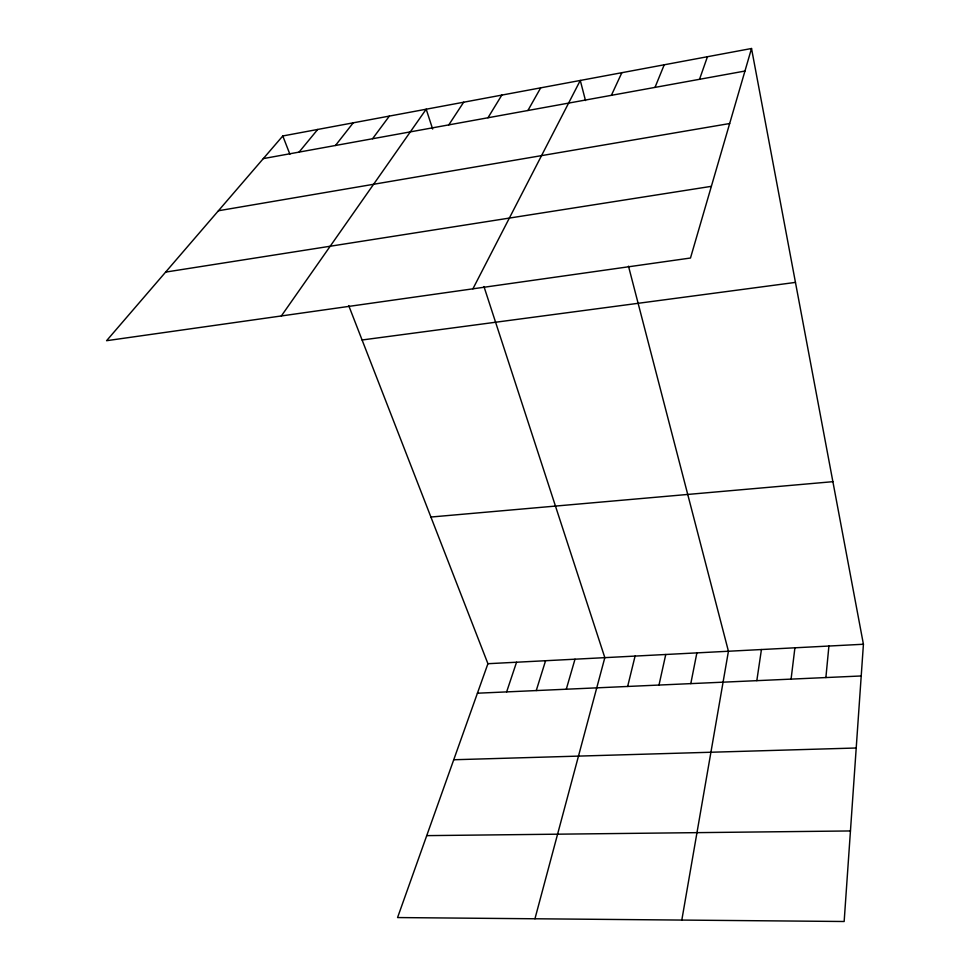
<?xml version="1.0" encoding="UTF-8"?>
<svg xmlns="http://www.w3.org/2000/svg" width="970" height="970" viewBox="0 0 970 970"><rect width="100%" height="100%" fill="white"/><g stroke="black" fill="none" stroke-linecap="round" stroke-linejoin="round"><path stroke-width="1.45" d="M751.52 48.5L690.482 258.02L106.579 340.7L282.791 135.97L751.52 48.5L863.421 644.25L844.155 921.5L397.567 917.559L487.922 663.71L348.715 305.586M825.882 677.557L828.913 646.032M791.083 679.121L794.915 647.79M756.818 680.661L761.438 649.524M681.813 920.069L728.434 651.246L628.487 266.168M690.798 683.62L696.884 652.871M658.994 685.05L665.76 654.483M627.651 686.457L635.083 656.084M534.943 918.772L604.831 657.648L483.957 286.538M566.286 689.221L575.004 659.188M536.252 690.567L545.576 660.715M506.631 691.901L516.549 662.219M699.528 79.297L707.445 56.721M655.005 87.385L664.232 64.784M611.379 95.327L621.855 72.701M472.911 288.817L580.278 80.449L585.492 100.54M527.91 110.495L540.69 87.846M487.971 117.758L501.829 95.096M448.783 124.887L463.672 102.214M281.361 315.941L426.194 109.21L432.656 129.058M372.541 138.746L389.382 116.073M335.462 145.488L353.225 122.826M299.063 152.108L317.699 129.459M263.294 158.607L744.96 71.04M218.42 210.757L729.67 123.529M165.627 272.097L711.362 186.337M362.089 339.985L795.461 282.403M430.91 517.034L832.89 481.678M487.922 663.71L863.421 644.25M477.422 693.211L861.214 675.969M453.73 759.752L856.207 748.003M426.727 835.631L850.447 830.951M282.791 135.97L289.897 154.254"/></g></svg>
